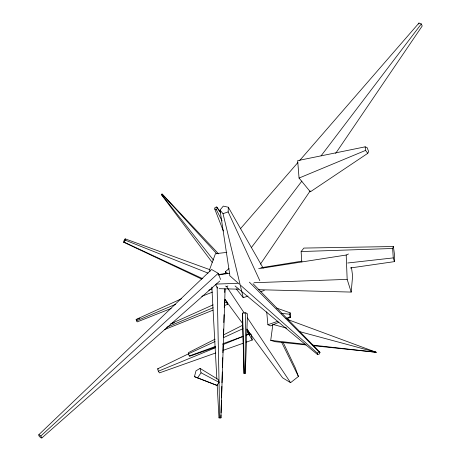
<?xml version="1.0" encoding="UTF-8"?>
<svg xmlns="http://www.w3.org/2000/svg" width="461" height="461" viewBox="0 0 461 461"><rect width="100%" height="100%" fill="white"/><g stroke="black" fill="none" stroke-linecap="round" stroke-linejoin="round"><path stroke-width="0.69" d="M350.279 267.985L394.426 261.623L394.489 254.605L393.394 246.531L303.874 248.076L301.131 251.55L301.736 261.894M245.287 373.318L244.854 373.093L245.748 312.794L242.595 313.111L242.4 314.367L244.025 373.433L244.774 373.531L245.287 373.318L247.488 313.86L245.748 312.794M287.266 318.66L290.499 317.272L290.557 314.684L290.102 312.812L276.64 308.081M217.166 384.797L218.969 417.833L220.905 417.873L220.992 415.009M221.061 412.86L221.43 400.672M221.516 397.808L221.868 386.341M221.977 382.757L222.306 372.004M222.438 367.705L222.744 357.667M222.899 352.653L223.182 343.336M223.36 337.602L223.62 328.998M223.816 322.55L224.058 314.667M224.276 307.499L224.495 300.33M224.738 292.447L224.847 288.863M220.905 417.873L225.118 288.989M259.831 280.714L228.155 211.91L228.322 207.237L223.303 206.102L220.024 210.06L229.826 275.148M125.19 238.873L124.228 240.141L123.583 242.169L124.147 242.163L125.138 240.123L125.19 238.873L209.715 269.627L209.893 271.771M220.583 279.481L218.232 273.31L211.559 269.489L38.874 434.648L38.787 435.685L40.631 437.725L41.865 437.95L219.736 281.049M258.615 289.698L351.19 292.078L352.613 275.978L351.489 267.541M306.046 344.932L275.286 341.71L270.722 340.385L272.872 324.4L286.736 328.14M223.36 230.99L214.745 208.989L215.028 207.456L216.716 206.989L220.416 212.239M244.025 373.433L242.595 313.111M290.499 317.272L290.004 317.001L289.756 314.235L290.102 312.812M218.566 380.296L219.044 382.302L216.918 385.39L194.433 376.649L196.006 370.805L200.08 368.414L218.41 379.628M418.64 24.035L418.974 23.05L421.291 23.955L422.213 25.989L335.643 153.415M209.594 269.616L215.46 253.677L226.806 252.398M394.426 261.623L393.273 257.901L392.634 248.496L393.394 246.531M253.049 283.671L320.009 352.371L319.191 354.1L317.566 354.578L235.064 285.981M367.757 153.334L368.679 151.571L367.071 147.572L365.141 146.84L297.662 160.624L299.056 178.061L310.345 191.811L367.757 153.334L365.567 150.407L365.141 146.84M162.289 194.167L161.471 194.778L161.425 194.34L162.289 194.167L218.583 253.867M260.402 264.165L310.161 190.929M197.539 377.905L201.048 372.788L200.08 368.414M251.331 247.626L301.886 181.098M321.058 155.864L421.291 23.955M240.365 228.817L297.858 162.577M299.742 160.411L418.974 23.05M214.745 208.989L216.261 209.473L217.477 208.234L216.716 206.989M41.865 437.95L40.781 436.048L218.232 273.31M317.566 354.578L317.381 353.149L318.897 351.783L320.009 352.371M225.711 273.782L225.32 271.794L228.99 268.602M246.923 329.321L282.628 377.847L290.574 382.682L298.423 376.47L295.282 367.855L283.21 342.529M225.538 286.074L226.749 286.771L227.867 285.912M215.091 339.175L188.324 352.711L188.365 353.841L189.327 355.984L189.874 356.163L215.512 347.162M223.378 334.991L242.492 325.322M215.667 352.988L159.471 372.886L158.319 371.232L157.639 368.846L188.584 353.777M188.365 353.841L215.01 341.555M223.464 337.659L242.959 328.664M171.152 308.467L137.228 321.893L136.519 320.844L136.128 319.45L181.663 298.682M258.679 268.682L346.194 255.031L348.47 253.999M137.251 319.34L139.867 318.171M170.605 323.87L213.017 304.877M172.356 323.513L174.321 322.642M278.865 322.274L270.463 325.887L267.899 324.728L266.7 311.826M136.519 320.844L175.624 304.289M208.764 290.257L212.077 288.857M166.663 327.333L213.091 307.735M224.369 302.975L226.357 302.134L227.613 304.306L224.294 305.631M299.056 178.061L365.567 150.407M158.319 371.232L215.529 347.709M222.842 344.701L243.466 336.225M246.122 335.13L248.784 334.035L252.23 340.045L246.134 342.2M164.548 329.586L213.011 310.161M201.745 296.354L212.388 292.141M189.327 355.984L215.592 346.39M223.003 343.687L243.206 336.305M246.572 335.078L248.594 334.34L249.92 335.078L248.387 330.641M223.112 350.354L243.425 343.163M267.899 324.728L277.943 321.219M285.981 318.407L290.004 317.001M236.193 288.851L243.258 297.691L248.012 296.054M260.92 291.617L264.314 290.453M220.024 210.06L223.015 213.662L228.155 211.91M219.044 274.497L227.555 273.125M260.909 267.76L302.064 261.133M218.128 275.01L229.509 273.235M218.969 417.833L220.952 417.741M347.686 263L393.273 257.901M244.076 373.162L244.854 373.093M216.048 284.097L237.542 283.325M254.023 282.731L347.168 279.378L351.19 292.078M301.131 251.55L392.634 248.496M219.148 288.684L238.527 289.18M281.371 313.359L289.756 314.235M313.203 345.681L376.153 352.267L287.474 319.438M270.722 340.385L305.631 344.321M312.754 345.122L376.153 352.267L299.212 331.511M157.639 368.846L158.365 369.025M371.981 351.167L376.153 352.267M194.433 376.649L216.918 385.39M125.138 240.123L208.067 273.119M136.128 319.45L136.594 319.634M124.147 242.163L202.811 278.744M123.583 242.169L201.716 279.078M201.048 372.788L219.044 382.302M38.874 434.648L40.781 436.048M225.32 271.794L227.475 273.696M229.624 275.597L239.317 284.166M240.93 285.59L317.381 353.149M249.401 282.178L318.897 351.783M161.932 193.966L216.854 253.873M161.425 194.34L213.455 260.079M161.471 194.778L212.193 262.372M224.818 299.281L242.67 323.541M217.477 208.234L220.727 212.93M226.749 286.771L244.301 313.146M247.494 317.94L290.574 382.682M228.322 207.237L263.202 268.158M215.633 284.691L217.419 288.079M216.261 209.473L222.069 220.894M281.648 342.281L298.423 376.47M250.698 333.701L251.516 335.568L252.23 340.045M246.94 330.589L248.594 334.34M226.622 300.998L227.613 304.306M247.05 328.993L248.784 334.035M225.412 299.327L226.357 302.134M223.015 213.662L243.258 297.691M211.841 287.134L216.854 379.051M346.194 255.031L347.168 279.378M217.137 286.903L219.753 417.712"/></g></svg>
